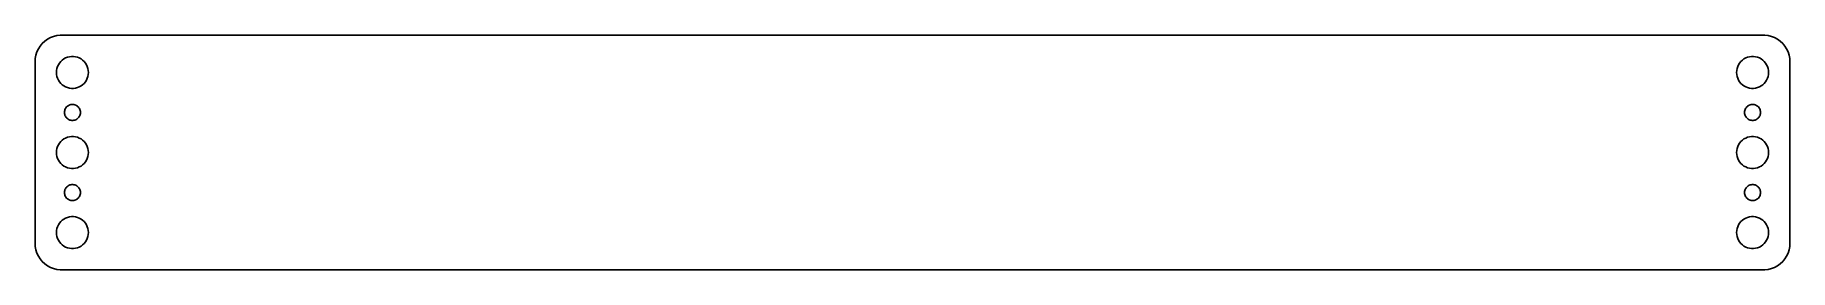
# Model space of a CAD drawing. Header units: metres. Extents: x -164 to 164, y -22 to 22.
import ezdxf

# ---------------------------------------------------------------- set-up
doc = ezdxf.new("R2010")
doc.units = ezdxf.units.M

msp = doc.modelspace()

# ---------------------------------------------------------------- linework, layer by layer
for p, q in [((-163.545, 19.9389), (-163.882, 19.4088)), ((-163.145, 20.4227), (-163.545, 19.9389)), ((-162.687, 20.8526), (-163.145, 20.4227)), ((-162.179, 21.2216), (-162.687, 20.8526)), ((-161.629, 21.5241), (-162.179, 21.2216)), ((-161.045, 21.7553), (-161.629, 21.5241)), ((-160.437, 21.9114), (-161.045, 21.7553)), ((-159.814, 21.9901), (-160.437, 21.9114)), ((159.814, 21.9901), (-159.814, 21.9901)), ((160.437, 21.9114), (159.814, 21.9901)), ((161.045, 21.7553), (160.437, 21.9114)), ((161.629, 21.5241), (161.045, 21.7553)), ((162.179, 21.2216), (161.629, 21.5241)), ((162.687, 20.8526), (162.179, 21.2216)), ((163.145, 20.4227), (162.687, 20.8526)), ((163.545, 19.9389), (163.145, 20.4227)), ((163.882, 19.4088), (163.545, 19.9389)), ((-164.461, 17.6267), (-164.5, 17)), ((-164.5, 17), (-164.5, -17)), ((-164.343, 18.2434), (-164.461, 17.6267)), ((-164.149, 18.8406), (-164.343, 18.2434)), ((-163.882, 19.4088), (-164.149, 18.8406)), ((-160.129, 16.4453), (-159.927, 16.7634)), ((-159.927, 16.7634), (-159.687, 17.0536)), ((-159.687, 17.0536), (-159.412, 17.3115)), ((-159.412, 17.3115), (-159.107, 17.533)), ((-159.107, 17.533), (-158.777, 17.7145)), ((-158.777, 17.7145), (-158.427, 17.8532)), ((-158.427, 17.8532), (-158.062, 17.9469)), ((-158.062, 17.9469), (-157.688, 17.9941)), ((-157.688, 17.9941), (-157.312, 17.9941)), ((-157.312, 17.9941), (-156.938, 17.9469)), ((-156.938, 17.9469), (-156.573, 17.8532)), ((-156.573, 17.8532), (-156.223, 17.7145)), ((-156.223, 17.7145), (-155.893, 17.533)), ((-155.893, 17.533), (-155.588, 17.3115)), ((-155.588, 17.3115), (-155.313, 17.0536)), ((-155.313, 17.0536), (-155.073, 16.7634)), ((-155.073, 16.7634), (-154.871, 16.4453)), ((154.871, 16.4453), (155.073, 16.7634)), ((155.073, 16.7634), (155.313, 17.0536)), ((155.313, 17.0536), (155.588, 17.3115)), ((155.588, 17.3115), (155.893, 17.533)), ((155.893, 17.533), (156.223, 17.7145)), ((156.223, 17.7145), (156.573, 17.8532)), ((156.573, 17.8532), (156.938, 17.9469)), ((156.938, 17.9469), (157.312, 17.9941)), ((157.312, 17.9941), (157.688, 17.9941)), ((157.688, 17.9941), (158.062, 17.9469)), ((158.062, 17.9469), (158.427, 17.8532)), ((158.427, 17.8532), (158.777, 17.7145)), ((158.777, 17.7145), (159.107, 17.533)), ((159.107, 17.533), (159.412, 17.3115)), ((159.412, 17.3115), (159.687, 17.0536)), ((159.687, 17.0536), (159.927, 16.7634)), ((159.927, 16.7634), (160.129, 16.4453)), ((164.149, 18.8406), (163.882, 19.4088)), ((164.343, 18.2434), (164.149, 18.8406)), ((164.461, 17.6267), (164.343, 18.2434)), ((164.5, 17), (164.461, 17.6267)), ((164.5, -17), (164.5, 17)), ((-160.5, 15), (-160.476, 15.376)), ((-160.476, 14.624), (-160.5, 15)), ((-160.476, 15.376), (-160.406, 15.7461)), ((-160.406, 14.2539), (-160.476, 14.624)), ((-160.406, 15.7461), (-160.289, 16.1044)), ((-160.289, 13.8956), (-160.406, 14.2539)), ((-160.289, 16.1044), (-160.129, 16.4453)), ((-160.129, 13.5547), (-160.289, 13.8956)), ((-159.927, 13.2366), (-160.129, 13.5547)), ((-159.687, 12.9464), (-159.927, 13.2366)), ((-155.073, 13.2366), (-155.313, 12.9464)), ((-154.871, 13.5547), (-155.073, 13.2366)), ((-154.871, 16.4453), (-154.711, 16.1044)), ((-154.711, 13.8956), (-154.871, 13.5547)), ((-154.711, 16.1044), (-154.594, 15.7461)), ((-154.594, 14.2539), (-154.711, 13.8956)), ((-154.594, 15.7461), (-154.524, 15.376)), ((-154.524, 14.624), (-154.594, 14.2539)), ((-154.524, 15.376), (-154.5, 15)), ((-154.5, 15), (-154.524, 14.624)), ((154.5, 15), (154.524, 15.376)), ((154.524, 14.624), (154.5, 15)), ((154.524, 15.376), (154.594, 15.7461)), ((154.594, 14.2539), (154.524, 14.624)), ((154.594, 15.7461), (154.711, 16.1044)), ((154.711, 13.8956), (154.594, 14.2539)), ((154.711, 16.1044), (154.871, 16.4453)), ((154.871, 13.5547), (154.711, 13.8956)), ((155.073, 13.2366), (154.871, 13.5547)), ((155.313, 12.9464), (155.073, 13.2366)), ((159.927, 13.2366), (159.687, 12.9464)), ((160.129, 13.5547), (159.927, 13.2366)), ((160.129, 16.4453), (160.289, 16.1044)), ((160.289, 13.8956), (160.129, 13.5547)), ((160.289, 16.1044), (160.406, 15.7461)), ((160.406, 14.2539), (160.289, 13.8956)), ((160.406, 15.7461), (160.476, 15.376)), ((160.476, 14.624), (160.406, 14.2539)), ((160.476, 15.376), (160.5, 15)), ((160.5, 15), (160.476, 14.624)), ((-159.412, 12.6884), (-159.687, 12.9464)), ((-159.107, 12.467), (-159.412, 12.6884)), ((-158.777, 12.2855), (-159.107, 12.467)), ((-158.427, 12.1468), (-158.777, 12.2855)), ((-158.062, 12.0531), (-158.427, 12.1468)), ((-157.688, 12.0059), (-158.062, 12.0531)), ((-157.312, 12.0059), (-157.688, 12.0059)), ((-156.938, 12.0531), (-157.312, 12.0059)), ((-156.573, 12.1468), (-156.938, 12.0531)), ((-156.223, 12.2855), (-156.573, 12.1468)), ((-155.893, 12.467), (-156.223, 12.2855)), ((-155.588, 12.6884), (-155.893, 12.467)), ((-155.313, 12.9464), (-155.588, 12.6884)), ((155.588, 12.6884), (155.313, 12.9464)), ((155.893, 12.467), (155.588, 12.6884)), ((156.223, 12.2855), (155.893, 12.467)), ((156.573, 12.1468), (156.223, 12.2855)), ((156.938, 12.0531), (156.573, 12.1468)), ((157.312, 12.0059), (156.938, 12.0531)), ((157.688, 12.0059), (157.312, 12.0059)), ((158.062, 12.0531), (157.688, 12.0059)), ((158.427, 12.1468), (158.062, 12.0531)), ((158.777, 12.2855), (158.427, 12.1468)), ((159.107, 12.467), (158.777, 12.2855)), ((159.412, 12.6884), (159.107, 12.467)), ((159.687, 12.9464), (159.412, 12.6884)), ((-159, 7.5), (-158.988, 7.68799)), ((-158.988, 7.312), (-159, 7.5)), ((-158.988, 7.68799), (-158.953, 7.87303)), ((-158.953, 7.12695), (-158.988, 7.312)), ((-158.953, 7.87303), (-158.895, 8.05219)), ((-158.895, 6.9478), (-158.953, 7.12695)), ((-158.895, 8.05219), (-158.814, 8.22263)), ((-158.814, 6.77736), (-158.895, 6.9478)), ((-158.814, 8.22263), (-158.714, 8.38167)), ((-158.714, 6.61832), (-158.814, 6.77736)), ((-158.714, 8.38167), (-158.593, 8.52681)), ((-158.593, 6.47318), (-158.714, 6.61832)), ((-158.593, 8.52681), (-158.456, 8.65576)), ((-158.456, 8.65576), (-158.304, 8.76648)), ((-158.304, 8.76648), (-158.139, 8.85724)), ((-158.139, 8.85724), (-157.964, 8.92657)), ((-157.964, 8.92657), (-157.781, 8.97342)), ((-157.781, 8.97342), (-157.594, 8.99704)), ((-157.594, 8.99704), (-157.406, 8.99704)), ((-157.406, 8.99704), (-157.219, 8.97342)), ((-157.219, 8.97342), (-157.036, 8.92657)), ((-157.036, 8.92657), (-156.861, 8.85724)), ((-156.861, 8.85724), (-156.696, 8.76648)), ((-156.696, 8.76648), (-156.544, 8.65576)), ((-156.544, 8.65576), (-156.407, 8.52681)), ((-156.407, 8.52681), (-156.286, 8.38167)), ((-156.286, 6.61832), (-156.407, 6.47318)), ((-156.286, 8.38167), (-156.186, 8.22263)), ((-156.186, 6.77736), (-156.286, 6.61832)), ((-156.186, 8.22263), (-156.105, 8.05219)), ((-156.105, 6.9478), (-156.186, 6.77736)), ((-156.105, 8.05219), (-156.047, 7.87303)), ((-156.047, 7.12695), (-156.105, 6.9478)), ((-156.047, 7.87303), (-156.012, 7.68799)), ((-156.012, 7.312), (-156.047, 7.12695)), ((-156.012, 7.68799), (-156, 7.5)), ((-156, 7.5), (-156.012, 7.312)), ((156, 7.5), (156.012, 7.68799)), ((156.012, 7.312), (156, 7.5)), ((156.012, 7.68799), (156.047, 7.87303)), ((156.047, 7.12695), (156.012, 7.312)), ((156.047, 7.87303), (156.105, 8.05219)), ((156.105, 6.9478), (156.047, 7.12695)), ((156.105, 8.05219), (156.186, 8.22263)), ((156.186, 6.77736), (156.105, 6.9478)), ((156.186, 8.22263), (156.286, 8.38167)), ((156.286, 6.61832), (156.186, 6.77736)), ((156.286, 8.38167), (156.407, 8.52681)), ((156.407, 6.47318), (156.286, 6.61832)), ((156.407, 8.52681), (156.544, 8.65576)), ((156.544, 8.65576), (156.696, 8.76648)), ((156.696, 8.76648), (156.861, 8.85724)), ((156.861, 8.85724), (157.036, 8.92657)), ((157.036, 8.92657), (157.219, 8.97342)), ((157.219, 8.97342), (157.406, 8.99704)), ((157.406, 8.99704), (157.594, 8.99704)), ((157.594, 8.99704), (157.781, 8.97342)), ((157.781, 8.97342), (157.964, 8.92657)), ((157.964, 8.92657), (158.139, 8.85724)), ((158.139, 8.85724), (158.304, 8.76648)), ((158.304, 8.76648), (158.456, 8.65576)), ((158.456, 8.65576), (158.593, 8.52681)), ((158.593, 8.52681), (158.714, 8.38167)), ((158.714, 6.61832), (158.593, 6.47318)), ((158.714, 8.38167), (158.814, 8.22263)), ((158.814, 6.77736), (158.714, 6.61832)), ((158.814, 8.22263), (158.895, 8.05219)), ((158.895, 6.9478), (158.814, 6.77736)), ((158.895, 8.05219), (158.953, 7.87303)), ((158.953, 7.12695), (158.895, 6.9478)), ((158.953, 7.87303), (158.988, 7.68799)), ((158.988, 7.312), (158.953, 7.12695)), ((158.988, 7.68799), (159, 7.5)), ((159, 7.5), (158.988, 7.312)), ((-158.456, 6.34422), (-158.593, 6.47318)), ((-158.304, 6.23351), (-158.456, 6.34422)), ((-158.139, 6.14275), (-158.304, 6.23351)), ((-157.964, 6.07341), (-158.139, 6.14275)), ((-157.781, 6.02657), (-157.964, 6.07341)), ((-157.594, 6.00294), (-157.781, 6.02657)), ((-157.406, 6.00294), (-157.594, 6.00294)), ((-157.219, 6.02657), (-157.406, 6.00294)), ((-157.036, 6.07341), (-157.219, 6.02657)), ((-156.861, 6.14275), (-157.036, 6.07341)), ((-156.696, 6.23351), (-156.861, 6.14275)), ((-156.544, 6.34422), (-156.696, 6.23351)), ((-156.407, 6.47318), (-156.544, 6.34422)), ((156.544, 6.34422), (156.407, 6.47318)), ((156.696, 6.23351), (156.544, 6.34422)), ((156.861, 6.14275), (156.696, 6.23351)), ((157.036, 6.07341), (156.861, 6.14275)), ((157.219, 6.02657), (157.036, 6.07341)), ((157.406, 6.00294), (157.219, 6.02657)), ((157.594, 6.00294), (157.406, 6.00294)), ((157.781, 6.02657), (157.594, 6.00294)), ((157.964, 6.07341), (157.781, 6.02657)), ((158.139, 6.14275), (157.964, 6.07341)), ((158.304, 6.23351), (158.139, 6.14275)), ((158.456, 6.34422), (158.304, 6.23351)), ((158.593, 6.47318), (158.456, 6.34422)), ((-160.5, 0), (-160.476, 0.37599)), ((-160.476, -0.37599), (-160.5, 0)), ((-160.476, 0.37599), (-160.406, 0.74606)), ((-160.406, 0.74606), (-160.289, 1.10437)), ((-160.289, 1.10437), (-160.129, 1.44525)), ((-160.129, 1.44525), (-159.927, 1.76335)), ((-159.927, 1.76335), (-159.687, 2.05363)), ((-159.687, 2.05363), (-159.412, 2.31154)), ((-159.412, 2.31154), (-159.107, 2.53297)), ((-159.107, 2.53297), (-158.777, 2.71448)), ((-158.777, 2.71448), (-158.427, 2.85316)), ((-158.427, 2.85316), (-158.062, 2.94685)), ((-158.062, 2.94685), (-157.688, 2.99408)), ((-157.688, 2.99408), (-157.312, 2.99408)), ((-157.312, 2.99408), (-156.938, 2.94685)), ((-156.938, 2.94685), (-156.573, 2.85316)), ((-156.573, 2.85316), (-156.223, 2.71448)), ((-156.223, 2.71448), (-155.893, 2.53297)), ((-155.893, 2.53297), (-155.588, 2.31154)), ((-155.588, 2.31154), (-155.313, 2.05363)), ((-155.313, 2.05363), (-155.073, 1.76335)), ((-155.073, 1.76335), (-154.871, 1.44525)), ((-154.871, 1.44525), (-154.711, 1.10437)), ((-154.711, 1.10437), (-154.594, 0.74606)), ((-154.594, 0.74606), (-154.524, 0.37599)), ((-154.524, 0.37599), (-154.5, 0)), ((-154.5, 0), (-154.524, -0.37599)), ((154.5, 0), (154.524, 0.37599)), ((154.524, -0.37599), (154.5, 0)), ((154.524, 0.37599), (154.594, 0.74606)), ((154.594, 0.74606), (154.711, 1.10437)), ((154.711, 1.10437), (154.871, 1.44525)), ((154.871, 1.44525), (155.073, 1.76335)), ((155.073, 1.76335), (155.313, 2.05363)), ((155.313, 2.05363), (155.588, 2.31154)), ((155.588, 2.31154), (155.893, 2.53297)), ((155.893, 2.53297), (156.223, 2.71448)), ((156.223, 2.71448), (156.573, 2.85316)), ((156.573, 2.85316), (156.938, 2.94685)), ((156.938, 2.94685), (157.312, 2.99408)), ((157.312, 2.99408), (157.688, 2.99408)), ((157.688, 2.99408), (158.062, 2.94685)), ((158.062, 2.94685), (158.427, 2.85316)), ((158.427, 2.85316), (158.777, 2.71448)), ((158.777, 2.71448), (159.107, 2.53297)), ((159.107, 2.53297), (159.412, 2.31154)), ((159.412, 2.31154), (159.687, 2.05363)), ((159.687, 2.05363), (159.927, 1.76335)), ((159.927, 1.76335), (160.129, 1.44525)), ((160.129, 1.44525), (160.289, 1.10437)), ((160.289, 1.10437), (160.406, 0.74606)), ((160.406, 0.74606), (160.476, 0.37599)), ((160.476, 0.37599), (160.5, 0)), ((160.5, 0), (160.476, -0.37599)), ((-160.406, -0.74606), (-160.476, -0.37599)), ((-160.289, -1.10437), (-160.406, -0.74606)), ((-160.129, -1.44525), (-160.289, -1.10437)), ((-159.927, -1.76335), (-160.129, -1.44525)), ((-159.687, -2.05363), (-159.927, -1.76335)), ((-159.412, -2.31154), (-159.687, -2.05363)), ((-159.107, -2.53297), (-159.412, -2.31154)), ((-158.777, -2.71448), (-159.107, -2.53297)), ((-158.427, -2.85316), (-158.777, -2.71448)), ((-158.062, -2.94685), (-158.427, -2.85316)), ((-157.688, -2.99408), (-158.062, -2.94685)), ((-157.312, -2.99408), (-157.688, -2.99408)), ((-156.938, -2.94685), (-157.312, -2.99408)), ((-156.573, -2.85316), (-156.938, -2.94685)), ((-156.223, -2.71448), (-156.573, -2.85316)), ((-155.893, -2.53297), (-156.223, -2.71448)), ((-155.588, -2.31154), (-155.893, -2.53297)), ((-155.313, -2.05363), (-155.588, -2.31154)), ((-155.073, -1.76335), (-155.313, -2.05363)), ((-154.871, -1.44525), (-155.073, -1.76335)), ((-154.711, -1.10437), (-154.871, -1.44525)), ((-154.594, -0.74606), (-154.711, -1.10437)), ((-154.524, -0.37599), (-154.594, -0.74606)), ((154.594, -0.74606), (154.524, -0.37599)), ((154.711, -1.10437), (154.594, -0.74606)), ((154.871, -1.44525), (154.711, -1.10437)), ((155.073, -1.76335), (154.871, -1.44525)), ((155.313, -2.05363), (155.073, -1.76335)), ((155.588, -2.31154), (155.313, -2.05363)), ((155.893, -2.53297), (155.588, -2.31154)), ((156.223, -2.71448), (155.893, -2.53297)), ((156.573, -2.85316), (156.223, -2.71448)), ((156.938, -2.94685), (156.573, -2.85316)), ((157.312, -2.99408), (156.938, -2.94685)), ((157.688, -2.99408), (157.312, -2.99408)), ((158.062, -2.94685), (157.688, -2.99408)), ((158.427, -2.85316), (158.062, -2.94685)), ((158.777, -2.71448), (158.427, -2.85316)), ((159.107, -2.53297), (158.777, -2.71448)), ((159.412, -2.31154), (159.107, -2.53297)), ((159.687, -2.05363), (159.412, -2.31154)), ((159.927, -1.76335), (159.687, -2.05363)), ((160.129, -1.44525), (159.927, -1.76335)), ((160.289, -1.10437), (160.129, -1.44525)), ((160.406, -0.74606), (160.289, -1.10437)), ((160.476, -0.37599), (160.406, -0.74606)), ((-158.714, -6.61832), (-158.593, -6.47318)), ((-158.593, -6.47318), (-158.456, -6.34422)), ((-158.456, -6.34422), (-158.304, -6.23351)), ((-158.304, -6.23351), (-158.139, -6.14275)), ((-158.139, -6.14275), (-157.964, -6.07341)), ((-157.964, -6.07341), (-157.781, -6.02657)), ((-157.781, -6.02657), (-157.594, -6.00294)), ((-157.594, -6.00294), (-157.406, -6.00294)), ((-157.406, -6.00294), (-157.219, -6.02657)), ((-157.219, -6.02657), (-157.036, -6.07341)), ((-157.036, -6.07341), (-156.861, -6.14275)), ((-156.861, -6.14275), (-156.696, -6.23351)), ((-156.696, -6.23351), (-156.544, -6.34422)), ((-156.544, -6.34422), (-156.407, -6.47318)), ((-156.407, -6.47318), (-156.286, -6.61832)), ((156.286, -6.61832), (156.407, -6.47318)), ((156.407, -6.47318), (156.544, -6.34422)), ((156.544, -6.34422), (156.696, -6.23351)), ((156.696, -6.23351), (156.861, -6.14275)), ((156.861, -6.14275), (157.036, -6.07341)), ((157.036, -6.07341), (157.219, -6.02657)), ((157.219, -6.02657), (157.406, -6.00294)), ((157.406, -6.00294), (157.594, -6.00294)), ((157.594, -6.00294), (157.781, -6.02657)), ((157.781, -6.02657), (157.964, -6.07341)), ((157.964, -6.07341), (158.139, -6.14275)), ((158.139, -6.14275), (158.304, -6.23351)), ((158.304, -6.23351), (158.456, -6.34422)), ((158.456, -6.34422), (158.593, -6.47318)), ((158.593, -6.47318), (158.714, -6.61832)), ((-159, -7.5), (-158.988, -7.312)), ((-158.988, -7.68799), (-159, -7.5)), ((-158.988, -7.312), (-158.953, -7.12695)), ((-158.953, -7.87303), (-158.988, -7.68799)), ((-158.953, -7.12695), (-158.895, -6.9478)), ((-158.895, -8.05219), (-158.953, -7.87303)), ((-158.895, -6.9478), (-158.814, -6.77736)), ((-158.814, -8.22263), (-158.895, -8.05219)), ((-158.814, -6.77736), (-158.714, -6.61832)), ((-158.714, -8.38167), (-158.814, -8.22263)), ((-158.593, -8.52681), (-158.714, -8.38167)), ((-158.456, -8.65576), (-158.593, -8.52681)), ((-158.304, -8.76648), (-158.456, -8.65576)), ((-158.139, -8.85724), (-158.304, -8.76648)), ((-157.964, -8.92657), (-158.139, -8.85724)), ((-157.781, -8.97342), (-157.964, -8.92657)), ((-157.594, -8.99704), (-157.781, -8.97342)), ((-157.406, -8.99704), (-157.594, -8.99704)), ((-157.219, -8.97342), (-157.406, -8.99704)), ((-157.036, -8.92657), (-157.219, -8.97342)), ((-156.861, -8.85724), (-157.036, -8.92657)), ((-156.696, -8.76648), (-156.861, -8.85724)), ((-156.544, -8.65576), (-156.696, -8.76648)), ((-156.407, -8.52681), (-156.544, -8.65576)), ((-156.286, -8.38167), (-156.407, -8.52681)), ((-156.286, -6.61832), (-156.186, -6.77736)), ((-156.186, -8.22263), (-156.286, -8.38167)), ((-156.186, -6.77736), (-156.105, -6.9478)), ((-156.105, -8.05219), (-156.186, -8.22263)), ((-156.105, -6.9478), (-156.047, -7.12695)), ((-156.047, -7.87303), (-156.105, -8.05219)), ((-156.047, -7.12695), (-156.012, -7.312)), ((-156.012, -7.68799), (-156.047, -7.87303)), ((-156.012, -7.312), (-156, -7.5)), ((-156, -7.5), (-156.012, -7.68799)), ((156, -7.5), (156.012, -7.312)), ((156.012, -7.68799), (156, -7.5)), ((156.012, -7.312), (156.047, -7.12695)), ((156.047, -7.87303), (156.012, -7.68799)), ((156.047, -7.12695), (156.105, -6.9478)), ((156.105, -8.05219), (156.047, -7.87303)), ((156.105, -6.9478), (156.186, -6.77736)), ((156.186, -8.22263), (156.105, -8.05219)), ((156.186, -6.77736), (156.286, -6.61832)), ((156.286, -8.38167), (156.186, -8.22263)), ((156.407, -8.52681), (156.286, -8.38167)), ((156.544, -8.65576), (156.407, -8.52681)), ((156.696, -8.76648), (156.544, -8.65576)), ((156.861, -8.85724), (156.696, -8.76648)), ((157.036, -8.92657), (156.861, -8.85724)), ((157.219, -8.97342), (157.036, -8.92657)), ((157.406, -8.99704), (157.219, -8.97342)), ((157.594, -8.99704), (157.406, -8.99704)), ((157.781, -8.97342), (157.594, -8.99704)), ((157.964, -8.92657), (157.781, -8.97342)), ((158.139, -8.85724), (157.964, -8.92657)), ((158.304, -8.76648), (158.139, -8.85724)), ((158.456, -8.65576), (158.304, -8.76648)), ((158.593, -8.52681), (158.456, -8.65576)), ((158.714, -8.38167), (158.593, -8.52681)), ((158.714, -6.61832), (158.814, -6.77736)), ((158.814, -8.22263), (158.714, -8.38167)), ((158.814, -6.77736), (158.895, -6.9478)), ((158.895, -8.05219), (158.814, -8.22263)), ((158.895, -6.9478), (158.953, -7.12695)), ((158.953, -7.87303), (158.895, -8.05219)), ((158.953, -7.12695), (158.988, -7.312)), ((158.988, -7.68799), (158.953, -7.87303)), ((158.988, -7.312), (159, -7.5)), ((159, -7.5), (158.988, -7.68799)), ((-159.927, -13.2366), (-159.687, -12.9464)), ((-159.687, -12.9464), (-159.412, -12.6884)), ((-159.412, -12.6884), (-159.107, -12.467)), ((-159.107, -12.467), (-158.777, -12.2855)), ((-158.777, -12.2855), (-158.427, -12.1468)), ((-158.427, -12.1468), (-158.062, -12.0531)), ((-158.062, -12.0531), (-157.688, -12.0059)), ((-157.688, -12.0059), (-157.312, -12.0059)), ((-157.312, -12.0059), (-156.938, -12.0531)), ((-156.938, -12.0531), (-156.573, -12.1468)), ((-156.573, -12.1468), (-156.223, -12.2855)), ((-156.223, -12.2855), (-155.893, -12.467)), ((-155.893, -12.467), (-155.588, -12.6884)), ((-155.588, -12.6884), (-155.313, -12.9464)), ((-155.313, -12.9464), (-155.073, -13.2366)), ((155.073, -13.2366), (155.313, -12.9464)), ((155.313, -12.9464), (155.588, -12.6884)), ((155.588, -12.6884), (155.893, -12.467)), ((155.893, -12.467), (156.223, -12.2855)), ((156.223, -12.2855), (156.573, -12.1468)), ((156.573, -12.1468), (156.938, -12.0531)), ((156.938, -12.0531), (157.312, -12.0059)), ((157.312, -12.0059), (157.688, -12.0059)), ((157.688, -12.0059), (158.062, -12.0531)), ((158.062, -12.0531), (158.427, -12.1468)), ((158.427, -12.1468), (158.777, -12.2855)), ((158.777, -12.2855), (159.107, -12.467)), ((159.107, -12.467), (159.412, -12.6884)), ((159.412, -12.6884), (159.687, -12.9464)), ((159.687, -12.9464), (159.927, -13.2366)), ((-160.5, -15), (-160.476, -14.624)), ((-160.476, -15.376), (-160.5, -15)), ((-160.476, -14.624), (-160.406, -14.2539)), ((-160.406, -15.7461), (-160.476, -15.376)), ((-160.406, -14.2539), (-160.289, -13.8956)), ((-160.289, -16.1044), (-160.406, -15.7461)), ((-160.289, -13.8956), (-160.129, -13.5547)), ((-160.129, -16.4453), (-160.289, -16.1044)), ((-160.129, -13.5547), (-159.927, -13.2366)), ((-159.927, -16.7634), (-160.129, -16.4453)), ((-155.073, -13.2366), (-154.871, -13.5547)), ((-154.871, -16.4453), (-155.073, -16.7634)), ((-154.871, -13.5547), (-154.711, -13.8956)), ((-154.711, -16.1044), (-154.871, -16.4453)), ((-154.711, -13.8956), (-154.594, -14.2539)), ((-154.594, -15.7461), (-154.711, -16.1044)), ((-154.594, -14.2539), (-154.524, -14.624)), ((-154.524, -15.376), (-154.594, -15.7461)), ((-154.524, -14.624), (-154.5, -15)), ((-154.5, -15), (-154.524, -15.376)), ((154.5, -15), (154.524, -14.624)), ((154.524, -15.376), (154.5, -15)), ((154.524, -14.624), (154.594, -14.2539)), ((154.594, -15.7461), (154.524, -15.376)), ((154.594, -14.2539), (154.711, -13.8956)), ((154.711, -16.1044), (154.594, -15.7461)), ((154.711, -13.8956), (154.871, -13.5547)), ((154.871, -16.4453), (154.711, -16.1044)), ((154.871, -13.5547), (155.073, -13.2366)), ((155.073, -16.7634), (154.871, -16.4453)), ((159.927, -13.2366), (160.129, -13.5547)), ((160.129, -16.4453), (159.927, -16.7634)), ((160.129, -13.5547), (160.289, -13.8956)), ((160.289, -16.1044), (160.129, -16.4453)), ((160.289, -13.8956), (160.406, -14.2539)), ((160.406, -15.7461), (160.289, -16.1044)), ((160.406, -14.2539), (160.476, -14.624)), ((160.476, -15.376), (160.406, -15.7461)), ((160.476, -14.624), (160.5, -15)), ((160.5, -15), (160.476, -15.376)), ((-164.5, -17), (-164.461, -17.6267)), ((-164.461, -17.6267), (-164.343, -18.2434)), ((-164.343, -18.2434), (-164.149, -18.8406)), ((-164.149, -18.8406), (-163.882, -19.4088)), ((-163.882, -19.4088), (-163.545, -19.9389)), ((-159.687, -17.0536), (-159.927, -16.7634)), ((-159.412, -17.3115), (-159.687, -17.0536)), ((-159.107, -17.533), (-159.412, -17.3115)), ((-158.777, -17.7145), (-159.107, -17.533)), ((-158.427, -17.8532), (-158.777, -17.7145)), ((-158.062, -17.9469), (-158.427, -17.8532)), ((-157.688, -17.9941), (-158.062, -17.9469)), ((-157.312, -17.9941), (-157.688, -17.9941)), ((-156.938, -17.9469), (-157.312, -17.9941)), ((-156.573, -17.8532), (-156.938, -17.9469)), ((-156.223, -17.7145), (-156.573, -17.8532)), ((-155.893, -17.533), (-156.223, -17.7145)), ((-155.588, -17.3115), (-155.893, -17.533)), ((-155.313, -17.0536), (-155.588, -17.3115)), ((-155.073, -16.7634), (-155.313, -17.0536)), ((155.313, -17.0536), (155.073, -16.7634)), ((155.588, -17.3115), (155.313, -17.0536)), ((155.893, -17.533), (155.588, -17.3115)), ((156.223, -17.7145), (155.893, -17.533)), ((156.573, -17.8532), (156.223, -17.7145)), ((156.938, -17.9469), (156.573, -17.8532)), ((157.312, -17.9941), (156.938, -17.9469)), ((157.688, -17.9941), (157.312, -17.9941)), ((158.062, -17.9469), (157.688, -17.9941)), ((158.427, -17.8532), (158.062, -17.9469)), ((158.777, -17.7145), (158.427, -17.8532)), ((159.107, -17.533), (158.777, -17.7145)), ((159.412, -17.3115), (159.107, -17.533)), ((159.687, -17.0536), (159.412, -17.3115)), ((159.927, -16.7634), (159.687, -17.0536)), ((163.545, -19.9389), (163.882, -19.4088)), ((163.882, -19.4088), (164.149, -18.8406)), ((164.149, -18.8406), (164.343, -18.2434)), ((164.343, -18.2434), (164.461, -17.6267)), ((164.461, -17.6267), (164.5, -17)), ((-163.545, -19.9389), (-163.145, -20.4227)), ((-163.145, -20.4227), (-162.687, -20.8526)), ((-162.687, -20.8526), (-162.179, -21.2216)), ((-162.179, -21.2216), (-161.629, -21.5241)), ((-161.629, -21.5241), (-161.045, -21.7553)), ((-161.045, -21.7553), (-160.437, -21.9114)), ((-160.437, -21.9114), (-159.814, -21.9901)), ((-159.814, -21.9901), (159.814, -21.9901)), ((159.814, -21.9901), (160.437, -21.9114)), ((160.437, -21.9114), (161.045, -21.7553)), ((161.045, -21.7553), (161.629, -21.5241)), ((161.629, -21.5241), (162.179, -21.2216)), ((162.179, -21.2216), (162.687, -20.8526)), ((162.687, -20.8526), (163.145, -20.4227)), ((163.145, -20.4227), (163.545, -19.9389))]:
    msp.add_line(p, q)

doc.saveas('drawing.dxf')
